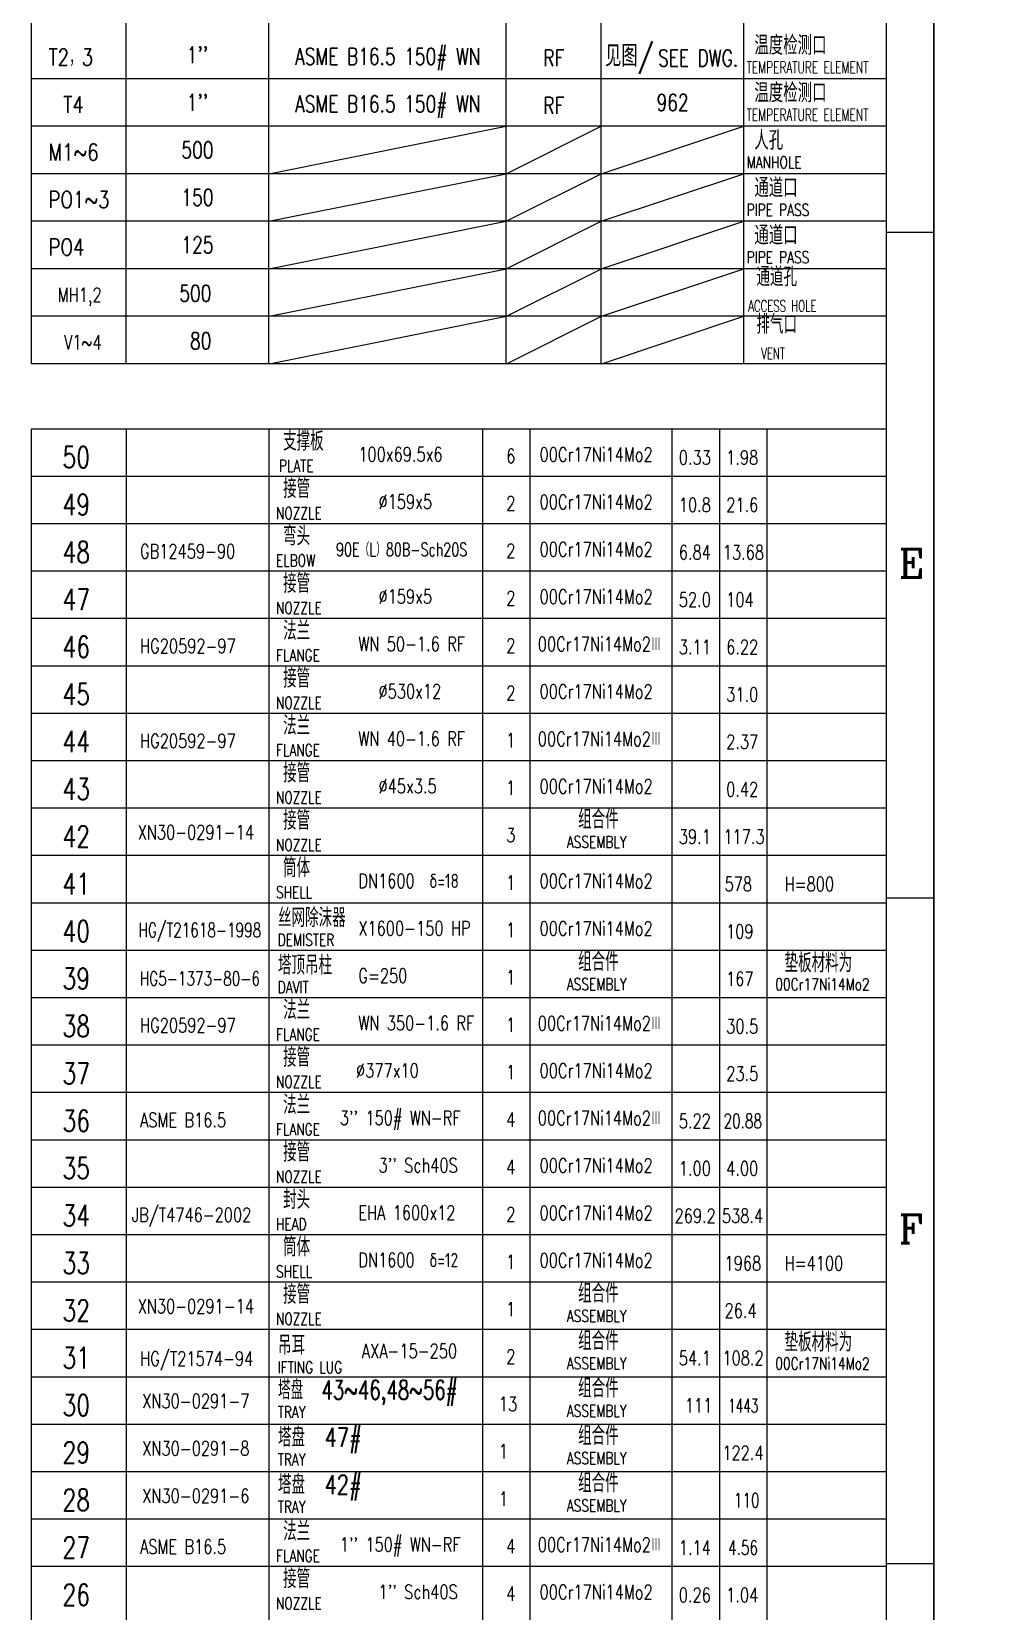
# Model space of a CAD drawing. Extents: x 16825 to 205982, y -10874 to 68273.
# Drawn here: x 177519 to 184630, y 38484 to 50127 of the extents above; entities that cross this region are included whole.
import ezdxf
from ezdxf.enums import TextEntityAlignment as Align

# ---------------------------------------------------------------- set-up
doc = ezdxf.new("R2010")
doc.units = 0
doc.header["$LTSCALE"] = 5
doc.header["$MEASUREMENT"] = 0
for name, color, linetype in [('4', 2, 'CONTINUOUS'), ('DIM', 1, 'CONTINUOUS'), ('SIZE', 3, 'CONTINUOUS'), ('THK', 2, 'CONTINUOUS'), ('THN', 4, 'CONTINUOUS'), ('TK', 3, 'CONTINUOUS'), ('TXT', 3, 'CONTINUOUS')]:
    doc.layers.add(name, color=color, linetype=linetype)
doc.styles.add('ROMANC', font='romanc')
doc.styles.get("Standard").update_dxf_attribs({"font": 'simplex', "width": 0.75, "bigfont": 'hzdx'})

msp = doc.modelspace()

# ---------------------------------------------------------------- linework, layer by layer
at = {"layer": '4'}
msp.add_lwpolyline([(184169.065, 26657.715), (205981.872, 26657.715), (205981.872, 68272.715), (184169.065, 68272.715)], close=True, dxfattribs=at)
at = {"layer": 'DIM'}
for p, q in [((179266.781, 49079.819), (181017.657, 49429.819)), ((181017.657, 49079.819), (181718.007, 49429.819)), ((181718.007, 49079.819), (182768.533, 49429.819)), ((179266.781, 48729.819), (181017.657, 49079.819)), ((181017.657, 48729.819), (181718.007, 49079.819)), ((181718.007, 48729.819), (182768.533, 49079.819)), ((179266.781, 48379.819), (181017.657, 48729.819)), ((181017.657, 48379.819), (181718.007, 48729.819)), ((181718.007, 48379.819), (182768.533, 48729.819)), ((179268.916, 48029.819), (181018.916, 48379.819)), ((181018.916, 48029.819), (181718.916, 48379.819)), ((181718.916, 48029.819), (182768.916, 48379.819)), ((179268.916, 47679.819), (181018.916, 48029.819)), ((181018.916, 47679.819), (181718.916, 48029.819)), ((181718.916, 47679.819), (182768.916, 48029.819))]:
    msp.add_line(p, q, dxfattribs=at)
at = {"layer": 'THK'}
for p, q in [((177519.065, 47679.819), (177519.065, 67922.715)), ((178216.255, 47679.819), (178216.255, 56781.044)), ((179266.781, 47679.819), (179266.781, 56781.044)), ((181017.657, 47679.819), (181017.657, 56781.044)), ((181718.007, 47679.819), (181718.007, 56781.044)), ((182768.533, 47679.819), (182768.533, 56781.044)), ((177519.065, 29212.715), (177519.065, 47200.414)), ((178219.065, 29212.715), (178219.065, 47200.414)), ((179269.065, 29212.715), (179269.065, 47200.414)), ((180844.065, 29212.715), (180844.065, 47200.414)), ((181193.392, 29212.715), (181193.392, 47200.414)), ((182241.375, 29212.715), (182241.375, 47200.414)), ((182590.702, 29471.945), (182590.702, 47200.414)), ((182940.03, 29212.715), (182940.03, 47200.414))]:
    msp.add_line(p, q, dxfattribs=at)
at = {"layer": 'THN'}
for p, q in [((183818.954, 49779.819), (177518.954, 49779.819)), ((183818.94, 49429.819), (177518.94, 49429.819)), ((183818.927, 49079.819), (177518.926, 49079.819)), ((183818.913, 48729.819), (177518.913, 48729.819)), ((183818.913, 48379.819), (177518.913, 48379.819)), ((183818.913, 48029.819), (177518.913, 48029.819)), ((183818.913, 47679.819), (177518.913, 47679.819)), ((177519.065, 47200.414), (183819.065, 47200.414)), ((177519.065, 46851.086), (183819.065, 46851.086)), ((177519.065, 46501.759), (183819.065, 46501.759)), ((177519.065, 46152.431), (183819.065, 46152.431)), ((177519.065, 45803.104), (183819.065, 45803.104)), ((177519.065, 45453.777), (183819.065, 45453.777)), ((177519.065, 45104.449), (183819.065, 45104.449)), ((177519.065, 44755.122), (183819.065, 44755.122)), ((177519.065, 44405.794), (183819.065, 44405.794)), ((177519.065, 44056.467), (183819.065, 44056.467)), ((177519.065, 43707.139), (183819.065, 43707.139)), ((177519.065, 43357.812), (183819.065, 43357.812)), ((177519.065, 43008.484), (183819.065, 43008.484)), ((177519.065, 42659.157), (183819.065, 42659.157)), ((177519.065, 42309.83), (183819.065, 42309.83)), ((177519.065, 41960.502), (183819.065, 41960.502)), ((177519.065, 41611.175), (183819.065, 41611.175)), ((177519.065, 41261.847), (183819.065, 41261.847)), ((177519.065, 40912.52), (183819.065, 40912.52)), ((177519.065, 40563.192), (183819.065, 40563.192)), ((177519.065, 40213.865), (183819.065, 40213.865)), ((177519.065, 39864.537), (183819.065, 39864.537)), ((177519.065, 39515.21), (183819.065, 39515.21)), ((177519.065, 39165.882), (183819.065, 39165.882)), ((177519.065, 38816.555), (183819.065, 38816.555))]:
    msp.add_line(p, q, dxfattribs=at)
at = {"layer": 'TK'}
for p, q in [((184169.065, 26657.715), (184169.065, 68272.715)), ((183819.065, 27007.715), (183819.065, 67922.715)), ((183819.065, 48649.615), (184169.065, 48649.615)), ((183819.065, 43743.665), (184169.065, 43743.665)), ((183819.065, 38837.715), (184169.065, 38837.715))]:
    msp.add_line(p, q, dxfattribs=at)

# ---------------------------------------------------------------- texts
at = {"layer": 'SIZE', "width": 0.75}
for p in [(183000.765, 43061.884), (183000.765, 40267.265)]:
    msp.add_text('00Cr17Ni14Mo2', height=87.5, dxfattribs=at).set_placement(p)
at = {"layer": 'TK', "style": 'ROMANC'}
for s, p in [('E', (183909.12, 46103.537)), ('F', (183909.12, 41197.587))]:
    msp.add_text(s, height=210, dxfattribs=at).set_placement(p)
at = {"layer": 'TXT'}
for s, height, width, p in [('温度检测口', 140, 0.8, (182845.849, 49956.186)), ('T2，3', 122.5613, 0.8, (177643.513, 49877.47)), ('见图/', 157.5788, 0.8, (181746.062, 49869.54)), ('TEMPERATURE ELEMENT', 87.5, 0.65, (182789.516, 49819.821)), ('温度检测口', 140, 0.8, (182845.849, 49606.186)), ('T4', 122.5613, 0.8, (177752.264, 49527.47)), ('TEMPERATURE ELEMENT', 87.5, 0.65, (182789.516, 49469.821)), ('人孔', 140, 0.8, (182845.849, 49256.186)), ('M1~6', 122.5613, 0.8, (177643.485, 49177.47)), ('MANHOLE', 87.5, 0.75, (182789.516, 49119.821)), ('通道口', 140, 0.8, (182845.849, 48906.186)), ('PO1~3', 122.5613, 0.8, (177643.471, 48827.47)), ('PIPE PASS', 87.5, 0.75, (182789.516, 48769.821)), ('通道口', 140, 0.8, (182845.849, 48556.186)), ('PO4', 122.5613, 0.8, (177643.471, 48477.47)), ('PIPE PASS', 87.5, 0.75, (182789.516, 48419.821)), ('ACCESS HOLE', 84, 0.65, (182801.229, 48063.576)), ('VENT', 84, 0.65, (182896.273, 47713.576)), ('支撑板', 140, 0.75, (179372.505, 47038.92)), ('100x69.5x6', 105, 0.75, (179927.224, 46959.357)), ('6', 105, 0.75, (181017.328, 46946.675)), ('00Cr17Ni14Mo2', 105, 0.75, (181263.053, 46957.793)), ('0.33', 105, 0.75, (182289.217, 46935.98)), ('1.98', 105, 0.75, (182638.545, 46935.98)), ('PLATE', 87.5, 0.75, (179341.676, 46883.721)), ('接管', 140, 0.75, (179372.505, 46689.592)), ('%%c159x5', 105, 0.75, (180075.825, 46610.03)), ('2', 105, 0.75, (181017.328, 46597.348)), ('00Cr17Ni14Mo2', 105, 0.75, (181263.053, 46608.466)), ('10.8', 105, 0.75, (182289.217, 46586.653)), ('21.6', 105, 0.75, (182638.545, 46586.653)), ('NOZZLE', 87.5, 0.75, (179320.083, 46534.394)), ('弯头 ', 140, 0.75, (179372.505, 46340.265)), ('GB12459-90', 105, 0.75, (178318.343, 46244.853)), ('90E（L）80B-Sch20S', 98, 0.7, (179762.735, 46260.702)), ('2', 105, 0.75, (181017.328, 46248.02)), ('00Cr17Ni14Mo2', 105, 0.75, (181263.053, 46259.138)), ('6.84', 105, 0.75, (182289.217, 46237.325)), ('13.68', 105, 0.75, (182613.54, 46237.325)), ('ELBOW', 87.5, 0.75, (179320.083, 46185.066)), ('接管', 140, 0.75, (179372.505, 45990.938)), ('%%c159x5', 105, 0.75, (180075.825, 45911.375)), ('2', 105, 0.75, (181017.328, 45898.693)), ('00Cr17Ni14Mo2', 105, 0.75, (181263.053, 45909.811)), ('52.0', 105, 0.75, (182289.217, 45887.998)), ('104', 105, 0.75, (182638.545, 45887.998)), ('NOZZLE', 87.5, 0.75, (179320.083, 45835.739)), ('法兰', 140, 0.75, (179372.505, 45641.61)), ('HG20592-97', 105, 0.75, (178318.343, 45546.198)), ('WN 50-1.6 RF', 105, 0.75, (179927.224, 45562.047)), ('2', 105, 0.75, (181017.328, 45549.365)), ('00Cr17Ni14Mo2Ⅲ', 105, 0.75, (181250.064, 45560.483)), ('3.11', 105, 0.75, (182289.217, 45538.671)), ('6.22', 105, 0.75, (182638.545, 45538.671)), ('FLANGE ', 87.5, 0.75, (179320.083, 45486.412)), ('接管', 140, 0.75, (179372.505, 45292.283)), ('%%c530x12', 105, 0.75, (180075.825, 45212.72)), ('2', 105, 0.75, (181017.328, 45200.038)), ('00Cr17Ni14Mo2', 105, 0.75, (181263.053, 45211.156)), ('31.0', 105, 0.75, (182638.545, 45189.343)), ('NOZZLE', 87.5, 0.75, (179320.083, 45137.084)), ('法兰', 140, 0.75, (179372.505, 44942.955)), ('HG20592-97', 105, 0.75, (178318.343, 44847.543)), ('WN 40-1.6 RF', 105, 0.75, (179927.224, 44863.393)), ('1', 105, 0.75, (181017.328, 44850.71)), ('00Cr17Ni14Mo2Ⅲ', 105, 0.75, (181250.064, 44861.828)), ('2.37', 105, 0.75, (182638.545, 44840.016)), ('FLANGE ', 87.5, 0.75, (179320.083, 44787.757)), ('接管', 140, 0.75, (179372.505, 44593.628)), ('%%c45x3.5', 105, 0.75, (180075.825, 44514.065)), ('1', 105, 0.75, (181017.328, 44501.383)), ('00Cr17Ni14Mo2', 105, 0.75, (181263.053, 44512.501)), ('0.42', 105, 0.75, (182638.545, 44490.688)), ('NOZZLE', 87.5, 0.75, (179320.083, 44438.429)), ('接管', 140, 0.75, (179372.505, 44244.3)), ('组合件', 140, 0.75, (181547.013, 44251.624)), ('3', 105, 0.75, (181017.328, 44152.055)), ('39.1', 105, 0.75, (182289.217, 44141.361)), ('117.3', 105, 0.75, (182617.985, 44141.361)), ('NOZZLE', 87.5, 0.75, (179320.083, 44089.102)), ('ASSEMBLY', 87.5, 0.75, (181463.632, 44111.083)), ('筒体', 140, 0.75, (179372.505, 43894.973)), ('DN1600  δ=18', 105, 0.75, (179927.224, 43815.41)), ('1', 105, 0.75, (181017.328, 43802.728)), ('00Cr17Ni14Mo2', 105, 0.75, (181263.053, 43813.846)), ('578', 105, 0.75, (182626.419, 43792.033)), ('H=800', 105, 0.75, (183069.227, 43792.033)), ('SHELL ', 87.5, 0.75, (179320.083, 43739.774)), ('丝网除沫器', 140, 0.75, (179334.913, 43526.915)), ('X1600-150 HP', 105, 0.75, (179927.224, 43466.083)), ('1', 105, 0.75, (181017.328, 43453.401)), ('00Cr17Ni14Mo2', 105, 0.75, (181263.053, 43464.519)), ('109', 105, 0.75, (182637.407, 43442.706)), ('DEMISTER', 87.5, 0.75, (179332.897, 43389.49)), ('塔顶吊柱', 140, 0.75, (179334.913, 43177.588)), ('组合件', 140, 0.75, (181547.013, 43203.641)), ('垫板材料为', 140, 0.75, (183068.59, 43193.802)), ('G=250', 105, 0.75, (179927.224, 43116.755)), ('1', 105, 0.75, (181017.328, 43104.073)), ('167', 105, 0.75, (182637.407, 43093.378)), ('DAVIT', 87.5, 0.75, (179332.897, 43040.163)), ('ASSEMBLY', 87.5, 0.75, (181463.632, 43063.101)), ('法兰', 140, 0.75, (179372.505, 42846.991)), ('HG20592-97', 105, 0.75, (178318.343, 42751.578)), ('WN 350-1.6 RF', 105, 0.75, (179927.224, 42767.428)), ('1', 105, 0.75, (181017.328, 42754.746)), ('00Cr17Ni14Mo2Ⅲ', 105, 0.75, (181250.064, 42765.864)), ('30.5', 105, 0.75, (182638.545, 42744.051)), ('FLANGE ', 87.5, 0.75, (179320.083, 42691.792)), ('接管', 140, 0.75, (179372.505, 42497.663)), ('%%c377x10', 105, 0.75, (179910.145, 42418.1)), ('1', 105, 0.75, (181017.328, 42405.418)), ('00Cr17Ni14Mo2', 105, 0.75, (181263.053, 42416.536)), ('23.5', 105, 0.75, (182638.545, 42394.724)), ('NOZZLE', 87.5, 0.75, (179320.083, 42342.465)), ('法兰', 140, 0.75, (179372.505, 42148.336)), ('ASME B16.5', 105, 0.75, (178318.343, 42052.924)), ("3'' 150# WN-RF", 105, 0.75, (179789.902, 42068.773)), ('4', 105, 0.75, (181017.328, 42056.091)), ('00Cr17Ni14Mo2Ⅲ', 105, 0.75, (181250.064, 42067.209)), ('5.22', 105, 0.75, (182289.217, 42045.396)), ('20.88', 105, 0.7, (182618.814, 42045.396)), ('FLANGE ', 87.5, 0.75, (179320.083, 41993.137)), ('接管', 140, 0.75, (179372.505, 41799.008)), ("3'' Sch40S", 105, 0.75, (180075.825, 41719.446)), ('4', 105, 0.75, (181017.328, 41706.763)), ('00Cr17Ni14Mo2', 105, 0.75, (181263.053, 41717.881)), ('1.00', 105, 0.75, (182289.217, 41696.069)), ('4.00', 105, 0.75, (182638.545, 41696.069)), ('NOZZLE', 87.5, 0.75, (179320.083, 41643.81)), ('封头', 140, 0.75, (179372.505, 41449.681)), ('JB/T4746-2002', 105, 0.75, (178257.326, 41354.269)), ('EHA 1600x12', 105, 0.75, (179927.224, 41370.118)), ('2', 105, 0.75, (181017.328, 41357.436)), ('00Cr17Ni14Mo2', 105, 0.75, (181263.053, 41368.554)), ('269.2', 105, 0.75, (182257.891, 41346.741)), ('538.4', 105, 0.75, (182607.218, 41346.741)), ('HEAD', 87.5, 0.75, (179320.083, 41294.482)), ('筒体', 140, 0.75, (179372.505, 41100.353)), ('DN1600  δ=12', 105, 0.75, (179927.224, 41020.791)), ('1', 105, 0.75, (181017.328, 41008.108)), ('00Cr17Ni14Mo2', 105, 0.75, (181263.053, 41019.227)), ('1968', 105, 0.75, (182626.419, 40997.414)), ('H=4100', 105, 0.75, (183069.227, 40997.414)), ('SHELL ', 87.5, 0.75, (179320.083, 40945.155)), ('接管', 140, 0.75, (179372.505, 40751.026)), ('组合件', 140, 0.75, (181547.013, 40758.349)), ('1', 105, 0.75, (181017.328, 40658.781)), ('26.4', 105, 0.75, (182626.419, 40648.086)), ('NOZZLE', 87.5, 0.75, (179320.083, 40595.827)), ('ASSEMBLY', 87.5, 0.75, (181463.632, 40617.809)), ('吊耳', 140, 0.75, (179334.913, 40376.536)), ('组合件', 140, 0.75, (181547.013, 40409.022)), ('垫板材料为', 140, 0.75, (183068.59, 40399.182)), ('AXA-15-250', 105, 0.75, (179953.032, 40350.957)), ('2', 105, 0.75, (181017.328, 40309.454)), ('54.1', 105, 0.75, (182289.217, 40298.759)), ('108.2', 105, 0.75, (182610.749, 40298.759)), ('IFTING LUG', 87.5, 0.75, (179332.897, 40239.111)), ('ASSEMBLY', 87.5, 0.75, (181463.632, 40268.481)), ('塔盘  43~46,48~56#', 140, 0.7, (179334.913, 40046.903)), ('组合件', 140, 0.75, (181547.013, 40059.694)), ('13', 105, 0.75, (180962.862, 39960.126)), ('111', 105, 0.75, (182332.757, 39949.431)), ('TRAY', 87.5, 0.75, (179332.897, 39909.477)), ('ASSEMBLY', 87.5, 0.75, (181463.632, 39919.154)), ('1443', 100, 0.65, (182652.477, 39949.431)), ('塔盘  47#', 140, 0.75, (179334.913, 39697.575)), ('组合件', 140, 0.75, (181547.013, 39710.367)), ('1', 105, 0.75, (180962.862, 39610.799)), ('122.4', 105, 0.75, (182610.032, 39600.104)), ('TRAY', 87.5, 0.75, (179332.897, 39560.15)), ('ASSEMBLY', 87.5, 0.75, (181463.632, 39569.826)), ('塔盘  42#', 140, 0.75, (179334.913, 39348.248)), ('组合件', 140, 0.75, (181547.013, 39361.039)), ('1', 105, 0.75, (180962.862, 39261.471)), ('110', 105, 0.7, (182695.305, 39250.777)), ('TRAY', 87.5, 0.75, (179332.897, 39210.823)), ('ASSEMBLY', 87.5, 0.75, (181463.632, 39220.499)), ('法兰', 140, 0.75, (179372.505, 39004.389)), ('ASME B16.5', 105, 0.75, (178318.343, 38908.977)), ("1'' 150# WN-RF", 105, 0.75, (179789.902, 38924.826)), ('4', 105, 0.75, (181017.328, 38912.144)), ('00Cr17Ni14Mo2Ⅲ', 105, 0.75, (181250.064, 38923.262)), ('1.14', 105, 0.75, (182289.217, 38901.449)), ('4.56', 105, 0.7, (182652.477, 38901.449)), ('FLANGE ', 87.5, 0.75, (179320.083, 38849.19)), ('接管', 140, 0.75, (179372.505, 38655.061)), ("1'' Sch40S", 105, 0.75, (180075.825, 38575.499)), ('4', 105, 0.75, (181017.328, 38562.816)), ('00Cr17Ni14Mo2', 105, 0.75, (181263.053, 38573.934)), ('0.26', 105, 0.75, (182289.217, 38552.122)), ('1.04', 105, 0.75, (182638.545, 38552.122)), ('NOZZLE', 87.5, 0.75, (179320.083, 38499.863))]:
    msp.add_text(s, height=height, dxfattribs=dict(at, width=width)).set_placement(p)
for s, height, width, p in [('ASME B16.5 150# WN', 122.56125, 0.75, (180144.851, 49935.455)), ('ASME B16.5 150# WN', 122.56125, 0.75, (180144.851, 49585.455)), ('50', 157.5, 0.75, (177848.267, 46990.286)), ('49', 157.5, 0.75, (177848.267, 46640.959)), ('48', 157.5, 0.75, (177848.267, 46291.631)), ('47', 157.5, 0.75, (177848.267, 45942.304)), ('46', 157.5, 0.75, (177848.267, 45592.976)), ('45', 157.5, 0.75, (177848.267, 45243.649)), ('44', 157.5, 0.75, (177848.267, 44894.322)), ('43', 157.5, 0.75, (177848.267, 44544.994)), ('42', 157.5, 0.75, (177848.267, 44195.667)), ('XN30-0291-14', 105, 0.75, (178729.263, 44226.476)), ('41', 157.5, 0.75, (177848.267, 43846.339)), ('40', 157.5, 0.75, (177848.267, 43497.012)), ('HG/T21618-1998', 105, 0.7, (178759.401, 43497.935)), ('39', 157.5, 0.75, (177848.267, 43147.684)), ('HG5-1373-80-6', 105, 0.7, (178759.401, 43148.607)), ('38', 157.5, 0.75, (177848.267, 42798.357)), ('37', 157.5, 0.75, (177848.267, 42449.029)), ('36', 157.5, 0.75, (177848.267, 42099.702)), ('35', 157.5, 0.75, (177848.267, 41750.374)), ('34', 157.5, 0.75, (177848.267, 41401.047)), ('33', 157.5, 0.75, (177848.267, 41051.72)), ('32', 157.5, 0.75, (177848.267, 40702.392)), ('XN30-0291-14', 105, 0.75, (178729.263, 40733.201)), ('31', 157.5, 0.75, (177848.267, 40353.065)), ('HG/T21574-94', 105, 0.75, (178735.537, 40339.456)), ('30', 157.5, 0.75, (177848.267, 40003.737)), ('XN30-0291-7', 105, 0.75, (178729.263, 40034.546)), ('29', 157.5, 0.75, (177848.267, 39654.41)), ('XN30-0291-8', 105, 0.75, (178729.263, 39685.219)), ('28', 157.5, 0.75, (177848.267, 39305.082)), ('XN30-0291-6', 105, 0.75, (178729.263, 39335.891)), ('27', 157.5, 0.75, (177848.267, 38955.755)), ('26', 157.5, 0.75, (177848.267, 38606.427))]:
    msp.add_text(s, height=height, dxfattribs=dict(at, width=width)).set_placement(p, align=Align.MIDDLE)
at = {"layer": 'TXT', "width": 0.75}
for s, p in [('通道孔', (182861.321, 48208.318)), ('排气口', (182861.321, 47858.318))]:
    msp.add_text(s, height=140, dxfattribs=at).set_placement(p, align=Align.BOTTOM_LEFT)
for s, height, p in [('MH1,2', 105, (178035.087, 48134.388)), ('500', 122.5613, (178844.38, 48136.803)), ('V1~4', 105, (178035.084, 47784.388)), ('80', 122.5613, (178844.38, 47786.803))]:
    msp.add_text(s, height=height, dxfattribs=at).set_placement(p, align=Align.RIGHT)
at = {"layer": 'TXT', "char_height": 122.5613}
for s, insert, width, attachment_point in [("1''", (178741.521, 49954.906), 1050.525, 5), ('RF', (181367.835, 49871.314), 1750.875, 8), ('SEE DWG.', (182431.798, 49932.392), 1050.525, 5), ("1''", (178741.521, 49604.906), 1050.525, 5), ('RF', (181367.835, 49521.139), 1750.875, 8), ('962', (182243.273, 49604.731), 1050.525, 5), ('500', (178741.521, 49254.906), 1050.525, 5), ('150', (178741.521, 48904.906), 1050.525, 5), ('125', (178741.521, 48554.906), 1050.525, 5)]:
    msp.add_mtext(s, dxfattribs=dict(at, insert=insert, width=width, attachment_point=attachment_point))

doc.saveas('drawing.dxf')
